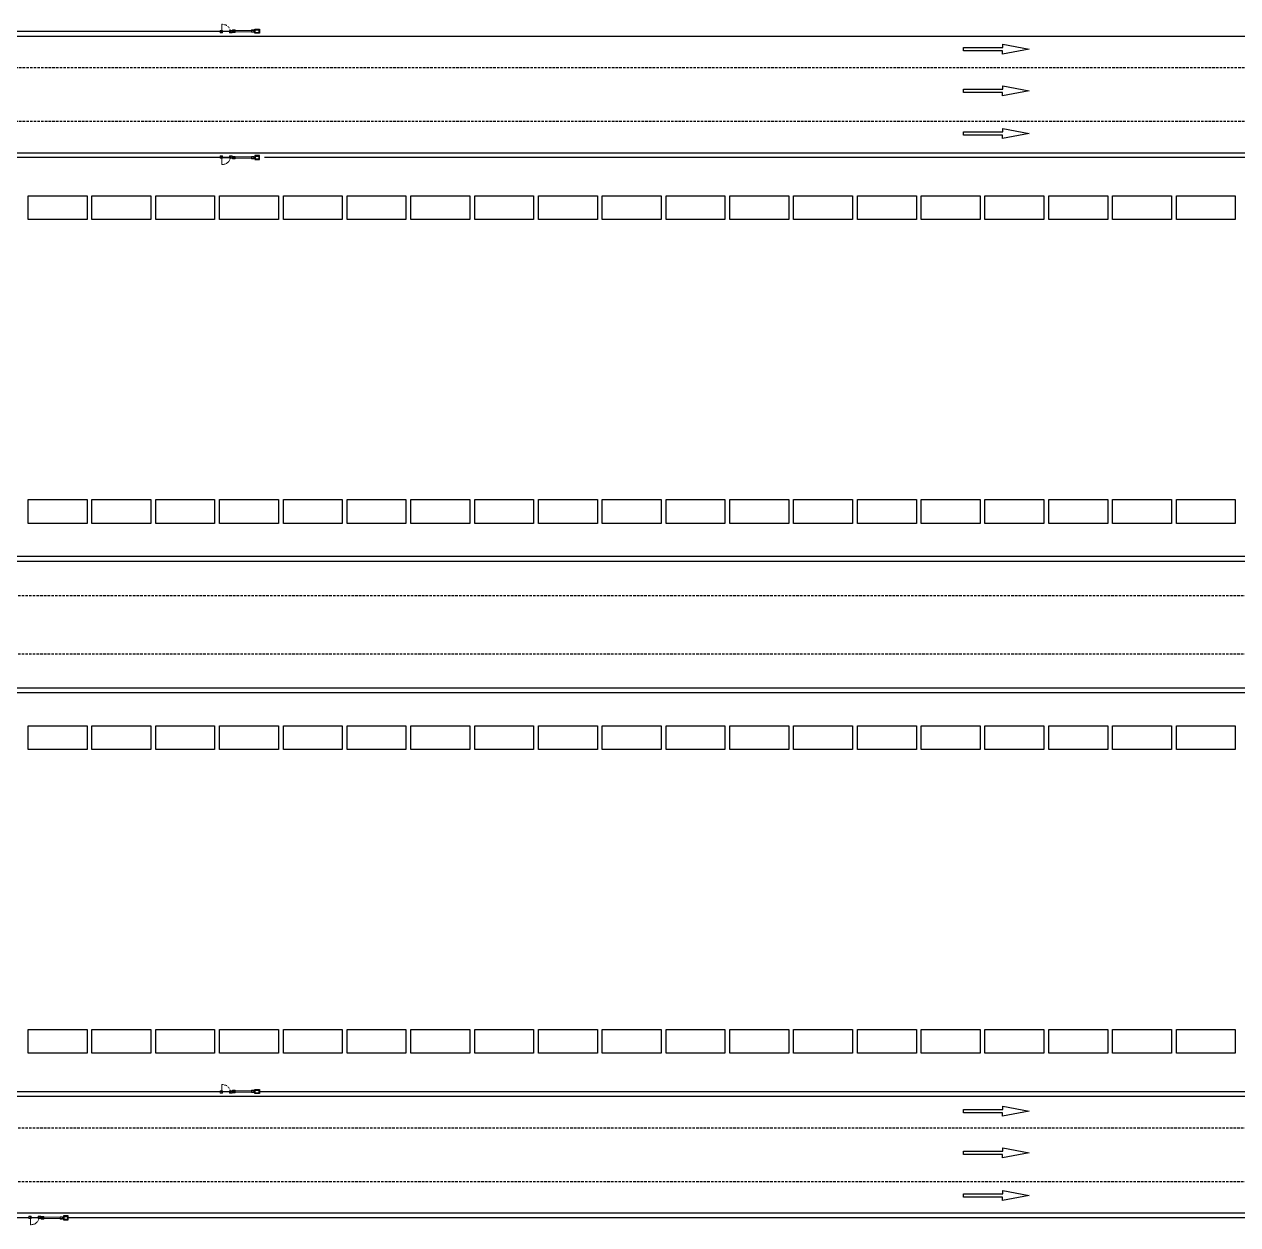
# Model space of a CAD drawing. Header units: millimetres. Extents: x -582 to 479, y -622 to 401.
# Drawn here: x -442.5 to -317.8, y -233.9 to -110.5 of the extents above; entities that cross this region are included whole.
import ezdxf

# ---------------------------------------------------------------- set-up
doc = ezdxf.new("R2010")
doc.units = ezdxf.units.MM
doc.linetypes.add('DASHED', pattern=[19.05, 12.7, -6.35])
doc.linetypes.add('HIDDEN2', pattern=[0.1875, 0.125, -0.0625])
for name, color, linetype in [('0001-佛渡-工艺-方案一-围网', 40, 'Continuous'), ('0001-佛渡-工艺-方案一-围网(内集卡一侧新增）', 40, 'Continuous'), ('0001-佛渡-平面-方案一道路中心线', 11, 'Continuous'), ('0001-佛渡-平面-方案一道路边界', 7, 'Continuous'), ('ECT', 1, 'Continuous'), ('SLOT', 115, 'Continuous'), ('TX-箱区维修及人行门禁', 5, 'Continuous'), ('构造线', 131, 'Continuous')]:
    doc.layers.add(name, color=color, linetype=linetype)
doc.linetypes.add('FENCELINE2', pattern='A,0.25,-0.1,[132,ltypeshp.shx,S=0.1,R=0,X=-0.1,Y=0],-0.1,1', length=1.45)

# ---------------------------------------------------------------- blocks, each defined once
blk = doc.blocks.new('人行门禁-箱条中间北侧')
at = {"color": 8, "linetype": 'Continuous', "lineweight": 25}
for p, q in [((35.9, 1.5), (35.9, 2.8)), ((35.9, 2.8), (36.1, 2.8)), ((36.1, 1.5), (35.9, 1.5)), ((36.1, 0.7), (36.1, 3.3)), ((36.1, 3.3), (36.1, 3.3)), ((36.1, 3.3), (39.9, 3.3)), ((36.1, 0.5), (36.1, 0.7)), ((36.1, 0.5), (36.1, 0.5)), ((36.1, 0.5), (39.9, 0.5)), ((39.9, 0.7), (39.9, 3.3)), ((39.9, 3.3), (39.9, 3.3)), ((39.9, 2.8), (40.1, 2.8)), ((40.1, 1.5), (39.9, 1.5)), ((39.9, 0.5), (39.9, 0.7)), ((39.9, 0.5), (39.9, 0.5)), ((40.1, 2.8), (40.1, 1.5))]:
    blk.add_line(p, q, dxfattribs=at)
at = {"color": 8, "lineweight": 15}
for points in [[(2.5, 0), (0, 0), (0, 2.5), (2.5, 2.5)], [(2.5, 0), (0, 0), (0, 2.5), (2.5, 2.5)], [(9.7, 0), (12.2, 0), (12.2, 2.5), (9.7, 2.5)], [(9.7, 0), (12.2, 0), (12.2, 2.5), (9.7, 2.5)], [(12.8, 0.6), (15.3, 0.6), (15.3, 3.1), (12.8, 3.1)], [(12.8, 2.6), (34.5, 2.6), (34.5, 1.1), (12.8, 1.1)], [(14.8, 2.3), (14.8, 1.5), (13.2, 1.5), (13.2, 2.3)], [(32, 0.7), (34.5, 0.7), (34.5, 3.2), (32, 3.2)]]:
    blk.add_lwpolyline(points, close=True, dxfattribs=at)
at = {"color": 8, "linetype": 'HIDDEN2', "lineweight": 15, "ltscale": 20}
blk.add_lwpolyline([(1.6, 1.6), (1.7, 1.6), (1.7, 8.9), (1.6, 8.9)], close=True, dxfattribs=at)
at = {"color": 8}
blk.add_lwpolyline([(35.5, 3.9), (40.5, 3.9), (40.5, -0.1), (35.5, -0.1)], close=True, dxfattribs=at)
at = {"color": 8, "linetype": 'HIDDEN2', "lineweight": 15, "ltscale": 20}
blk.add_arc((2.2, 0.5), 8.44, 6.7046, 93.5614, dxfattribs=at)
at = {"layer": '构造线', "color": 8, "lineweight": 9}
for p, q in [((2, 2), (10.5, 2)), ((2, 2), (10.5, 2)), ((2, 1.4), (10.5, 1.4)), ((2, 1.4), (10.5, 1.4))]:
    blk.add_line(p, q, dxfattribs=at)
for points in [[(1.5, 2), (0.2, 2, 0.414214), (0.1, 1.9), (0.1, 0.6, 0.414214), (0.2, 0.5), (1.5, 0.5, 0.414214), (1.6, 0.6), (1.6, 1.9, 0.414214)], [(1.5, 2), (0.2, 2, 0.414214), (0.1, 1.9), (0.1, 0.6, 0.414214), (0.2, 0.5), (1.5, 0.5, 0.414214), (1.6, 0.6), (1.6, 1.9, 0.414214)], [(10.7, 2), (12, 2, -0.414214), (12.1, 1.9), (12.1, 0.6, -0.414214), (12, 0.5), (10.7, 0.5, -0.414214), (10.6, 0.6), (10.6, 1.9, -0.414214)], [(10.7, 2), (12, 2, -0.414214), (12.1, 1.9), (12.1, 0.6, -0.414214), (12, 0.5), (10.7, 0.5, -0.414214), (10.6, 0.6), (10.6, 1.9, -0.414214)]]:
    blk.add_lwpolyline(points, format="xyb", close=True, dxfattribs=at)
for points in [[(2.6, 2), (2, 2), (2, 1.4), (2.6, 1.4)], [(2.6, 2), (2, 2), (2, 1.4), (2.6, 1.4)], [(10.5, 2), (9.9, 2), (9.9, 1.4), (10.5, 1.4)], [(10.5, 2), (9.9, 2), (9.9, 1.4), (10.5, 1.4)]]:
    blk.add_lwpolyline(points, close=True, dxfattribs=at)
blk = doc.blocks.new('人行门禁-箱条中间南侧')
at = {"color": 8, "linetype": 'Continuous', "lineweight": 25}
for p, q in [((3.61, -0.15), (3.59, -0.15)), ((3.59, -0.15), (3.59, -0.28)), ((3.59, -0.28), (3.61, -0.28)), ((3.61, -0.05), (3.61, -0.05)), ((3.61, -0.05), (3.61, -0.07)), ((3.61, -0.05), (3.99, -0.05)), ((3.61, -0.07), (3.61, -0.33)), ((3.61, -0.33), (3.61, -0.33)), ((3.61, -0.33), (3.99, -0.33)), ((3.99, -0.05), (3.99, -0.05)), ((3.99, -0.05), (3.99, -0.07)), ((3.99, -0.07), (3.99, -0.33)), ((4.01, -0.15), (3.99, -0.15)), ((3.99, -0.28), (4.01, -0.28)), ((3.99, -0.33), (3.99, -0.33)), ((4.01, -0.28), (4.01, -0.15))]:
    blk.add_line(p, q, dxfattribs=at)
at = {"color": 8}
blk.add_lwpolyline([(3.55, -0.39), (4.05, -0.39), (4.05, 0.01), (3.55, 0.01)], close=True, dxfattribs=at)
at = {"color": 8, "lineweight": 15}
for points in [[(0.25, 0), (0, 0), (0, -0.25), (0.25, -0.25)], [(0.25, 0), (0, 0), (0, -0.25), (0.25, -0.25)], [(0.97, 0), (1.22, 0), (1.22, -0.25), (0.97, -0.25)], [(0.97, 0), (1.22, 0), (1.22, -0.25), (0.97, -0.25)], [(1.28, -0.06), (1.53, -0.06), (1.53, -0.31), (1.28, -0.31)], [(1.28, -0.26), (3.45, -0.26), (3.45, -0.11), (1.28, -0.11)], [(1.48, -0.23), (1.48, -0.15), (1.32, -0.15), (1.32, -0.23)], [(3.2, -0.07), (3.45, -0.07), (3.45, -0.32), (3.2, -0.32)]]:
    blk.add_lwpolyline(points, close=True, dxfattribs=at)
at = {"color": 8, "linetype": 'HIDDEN2', "lineweight": 15, "ltscale": 20}
blk.add_lwpolyline([(0.16, -0.16), (0.17, -0.16), (0.17, -0.89), (0.16, -0.89)], close=True, dxfattribs=at)
blk.add_arc((0.22, -0.05), 0.844, 266.4386, 353.2954, dxfattribs=at)
at = {"layer": '构造线', "color": 8, "lineweight": 9}
for p, q in [((0.2, -0.14), (1.05, -0.14)), ((0.2, -0.14), (1.05, -0.14)), ((0.2, -0.2), (1.05, -0.2)), ((0.2, -0.2), (1.05, -0.2))]:
    blk.add_line(p, q, dxfattribs=at)
for points in [[(0.15, -0.2), (0.02, -0.2, -0.414214), (0.01, -0.19), (0.01, -0.06, -0.414214), (0.02, -0.05), (0.15, -0.05, -0.414214), (0.16, -0.06), (0.16, -0.19, -0.414214)], [(0.15, -0.2), (0.02, -0.2, -0.414214), (0.01, -0.19), (0.01, -0.06, -0.414214), (0.02, -0.05), (0.15, -0.05, -0.414214), (0.16, -0.06), (0.16, -0.19, -0.414214)], [(1.07, -0.2), (1.2, -0.2, 0.414214), (1.21, -0.19), (1.21, -0.06, 0.414214), (1.2, -0.05), (1.07, -0.05, 0.414214), (1.06, -0.06), (1.06, -0.19, 0.414214)], [(1.07, -0.2), (1.2, -0.2, 0.414214), (1.21, -0.19), (1.21, -0.06, 0.414214), (1.2, -0.05), (1.07, -0.05, 0.414214), (1.06, -0.06), (1.06, -0.19, 0.414214)]]:
    blk.add_lwpolyline(points, format="xyb", close=True, dxfattribs=at)
for points in [[(0.26, -0.2), (0.2, -0.2), (0.2, -0.14), (0.26, -0.14)], [(0.26, -0.2), (0.2, -0.2), (0.2, -0.14), (0.26, -0.14)], [(1.05, -0.2), (0.99, -0.2), (0.99, -0.14), (1.05, -0.14)], [(1.05, -0.2), (0.99, -0.2), (0.99, -0.14), (1.05, -0.14)]]:
    blk.add_lwpolyline(points, close=True, dxfattribs=at)

msp = doc.modelspace()

# ---------------------------------------------------------------- linework, layer by layer
at = {"layer": '0001-佛渡-工艺-方案一-围网', "linetype": 'FENCELINE2', "ltscale": 0.25}
for points in [[(-559.93, -111.2), (-421.89, -111.2)], [(-418.33, -220.2), (-218.43, -220.2), (-218.43, -219.25)], [(-559.93, -220.2), (-422.39, -220.2)], [(-442.06, -233.2), (-559.93, -233.2)], [(-246.57, -233.2), (-438.01, -233.2)]]:
    msp.add_lwpolyline(points, dxfattribs=at)
at = {"layer": '0001-佛渡-工艺-方案一-围网', "linetype": 'FENCELINE2', "ltscale": 0.25, "flags": 128}
for points in [[(-421.89, -124.2), (-559.93, -124.2)], [(-218.43, -125.15), (-218.43, -124.75), (-221.16, -124.2), (-417.83, -124.2)]]:
    msp.add_lwpolyline(points, dxfattribs=at)
at = {"layer": '0001-佛渡-工艺-方案一-围网(内集卡一侧新增）', "linetype": 'FENCELINE2', "ltscale": 0.25}
for points in [[(-211.93, -165.2), (-551.43, -165.2)], [(-559.93, -179.2), (-211.93, -179.2)]]:
    msp.add_lwpolyline(points, dxfattribs=at)
at = {"layer": '0001-佛渡-平面-方案一道路中心线', "color": 11, "linetype": 'DASHED', "ltscale": 0.02}
for p, q in [((-560.43, -114.95), (-207.43, -114.95)), ((-560.43, -120.45), (-207.93, -120.45)), ((-554.43, -169.2), (-214.43, -169.2)), ((-554.43, -175.2), (-214.43, -175.2)), ((-554.43, -223.95), (-207.43, -223.95)), ((-554.43, -229.45), (-207.43, -229.45))]:
    msp.add_line(p, q, dxfattribs=at)
at = {"layer": '0001-佛渡-平面-方案一道路边界', "color": 7}
for p, q in [((-560.43, -111.7), (-211.43, -111.7)), ((-560.43, -123.7), (-221.16, -123.7)), ((-551.43, -165.7), (-211.43, -165.7)), ((-560.43, -178.7), (-211.43, -178.7)), ((-560.43, -220.7), (-211.43, -220.7))]:
    msp.add_line(p, q, dxfattribs=at)
at = {"layer": '0001-佛渡-平面-方案一道路边界'}
msp.add_line((-221.16, -232.7), (-560.43, -232.7), dxfattribs=at)
at = {"layer": 'ECT', "color": 1}
for points in [[(-345.99, -112.89), (-341.94, -112.89), (-341.94, -112.55), (-339.22, -113.07), (-341.95, -113.57), (-341.95, -113.23), (-345.99, -113.23), (-345.99, -112.89)], [(-345.99, -117.17), (-341.94, -117.17), (-341.94, -116.83), (-339.22, -117.35), (-341.95, -117.86), (-341.95, -117.51), (-345.99, -117.51), (-345.99, -117.17)], [(-345.99, -121.54), (-341.94, -121.54), (-341.94, -121.2), (-339.22, -121.72), (-341.95, -122.23), (-341.95, -121.88), (-345.99, -121.88), (-345.99, -121.54)], [(-345.99, -222.06), (-341.94, -222.06), (-341.94, -221.72), (-339.22, -222.24), (-341.95, -222.75), (-341.95, -222.4), (-345.99, -222.4), (-345.99, -222.06)], [(-345.99, -226.34), (-341.94, -226.34), (-341.94, -226), (-339.22, -226.52), (-341.95, -227.03), (-341.95, -226.68), (-345.99, -226.68), (-345.99, -226.34)], [(-345.99, -230.71), (-341.94, -230.71), (-341.94, -230.37), (-339.22, -230.89), (-341.95, -231.4), (-341.95, -231.06), (-345.99, -231.06), (-345.99, -230.71)]]:
    msp.add_lwpolyline(points, dxfattribs=at)
at = {"layer": 'SLOT', "color": 115, "flags": 128}
for points in [[(-442.14, -128.14), (-436.08, -128.14), (-436.08, -130.58), (-442.14, -130.58)], [(-435.58, -128.14), (-429.52, -128.14), (-429.52, -130.58), (-435.58, -130.58)], [(-429.02, -128.14), (-422.96, -128.14), (-422.96, -130.58), (-429.02, -130.58)], [(-422.46, -128.14), (-416.4, -128.14), (-416.4, -130.58), (-422.46, -130.58)], [(-415.9, -128.14), (-409.85, -128.14), (-409.85, -130.58), (-415.9, -130.58)], [(-409.35, -128.14), (-403.29, -128.14), (-403.29, -130.58), (-409.35, -130.58)], [(-402.79, -128.14), (-396.73, -128.14), (-396.73, -130.58), (-402.79, -130.58)], [(-396.23, -128.14), (-390.17, -128.14), (-390.17, -130.58), (-396.23, -130.58)], [(-389.67, -128.14), (-383.61, -128.14), (-383.61, -130.58), (-389.67, -130.58)], [(-383.11, -128.14), (-377.06, -128.14), (-377.06, -130.58), (-383.11, -130.58)], [(-376.56, -128.14), (-370.5, -128.14), (-370.5, -130.58), (-376.56, -130.58)], [(-370, -128.14), (-363.94, -128.14), (-363.94, -130.58), (-370, -130.58)], [(-363.44, -128.14), (-357.38, -128.14), (-357.38, -130.58), (-363.44, -130.58)], [(-356.88, -128.14), (-350.82, -128.14), (-350.82, -130.58), (-356.88, -130.58)], [(-350.32, -128.14), (-344.27, -128.14), (-344.27, -130.58), (-350.32, -130.58)], [(-343.77, -128.14), (-337.71, -128.14), (-337.71, -130.58), (-343.77, -130.58)], [(-337.21, -128.14), (-331.15, -128.14), (-331.15, -130.58), (-337.21, -130.58)], [(-330.65, -128.14), (-324.59, -128.14), (-324.59, -130.58), (-330.65, -130.58)], [(-324.09, -128.14), (-318.03, -128.14), (-318.03, -130.58), (-324.09, -130.58)], [(-442.14, -159.36), (-436.08, -159.36), (-436.08, -161.8), (-442.14, -161.8)], [(-435.58, -159.36), (-429.52, -159.36), (-429.52, -161.8), (-435.58, -161.8)], [(-429.02, -159.36), (-422.96, -159.36), (-422.96, -161.8), (-429.02, -161.8)], [(-422.46, -159.36), (-416.4, -159.36), (-416.4, -161.8), (-422.46, -161.8)], [(-415.9, -159.36), (-409.85, -159.36), (-409.85, -161.8), (-415.9, -161.8)], [(-409.35, -159.36), (-403.29, -159.36), (-403.29, -161.8), (-409.35, -161.8)], [(-402.79, -159.36), (-396.73, -159.36), (-396.73, -161.8), (-402.79, -161.8)], [(-396.23, -159.36), (-390.17, -159.36), (-390.17, -161.8), (-396.23, -161.8)], [(-389.67, -159.36), (-383.61, -159.36), (-383.61, -161.8), (-389.67, -161.8)], [(-383.11, -159.36), (-377.06, -159.36), (-377.06, -161.8), (-383.11, -161.8)], [(-376.56, -159.36), (-370.5, -159.36), (-370.5, -161.8), (-376.56, -161.8)], [(-370, -159.36), (-363.94, -159.36), (-363.94, -161.8), (-370, -161.8)], [(-363.44, -159.36), (-357.38, -159.36), (-357.38, -161.8), (-363.44, -161.8)], [(-356.88, -159.36), (-350.82, -159.36), (-350.82, -161.8), (-356.88, -161.8)], [(-350.32, -159.36), (-344.27, -159.36), (-344.27, -161.8), (-350.32, -161.8)], [(-343.77, -159.36), (-337.71, -159.36), (-337.71, -161.8), (-343.77, -161.8)], [(-337.21, -159.36), (-331.15, -159.36), (-331.15, -161.8), (-337.21, -161.8)], [(-330.65, -159.36), (-324.59, -159.36), (-324.59, -161.8), (-330.65, -161.8)], [(-324.09, -159.36), (-318.03, -159.36), (-318.03, -161.8), (-324.09, -161.8)], [(-442.14, -182.6), (-436.08, -182.6), (-436.08, -185.04), (-442.14, -185.04)], [(-435.58, -182.6), (-429.52, -182.6), (-429.52, -185.04), (-435.58, -185.04)], [(-429.02, -182.6), (-422.96, -182.6), (-422.96, -185.04), (-429.02, -185.04)], [(-422.46, -182.6), (-416.4, -182.6), (-416.4, -185.04), (-422.46, -185.04)], [(-415.9, -182.6), (-409.85, -182.6), (-409.85, -185.04), (-415.9, -185.04)], [(-409.35, -182.6), (-403.29, -182.6), (-403.29, -185.04), (-409.35, -185.04)], [(-402.79, -182.6), (-396.73, -182.6), (-396.73, -185.04), (-402.79, -185.04)], [(-396.23, -182.6), (-390.17, -182.6), (-390.17, -185.04), (-396.23, -185.04)], [(-389.67, -182.6), (-383.61, -182.6), (-383.61, -185.04), (-389.67, -185.04)], [(-383.11, -182.6), (-377.06, -182.6), (-377.06, -185.04), (-383.11, -185.04)], [(-376.56, -182.6), (-370.5, -182.6), (-370.5, -185.04), (-376.56, -185.04)], [(-370, -182.6), (-363.94, -182.6), (-363.94, -185.04), (-370, -185.04)], [(-363.44, -182.6), (-357.38, -182.6), (-357.38, -185.04), (-363.44, -185.04)], [(-356.88, -182.6), (-350.82, -182.6), (-350.82, -185.04), (-356.88, -185.04)], [(-350.32, -182.6), (-344.27, -182.6), (-344.27, -185.04), (-350.32, -185.04)], [(-343.77, -182.6), (-337.71, -182.6), (-337.71, -185.04), (-343.77, -185.04)], [(-337.21, -182.6), (-331.15, -182.6), (-331.15, -185.04), (-337.21, -185.04)], [(-330.65, -182.6), (-324.59, -182.6), (-324.59, -185.04), (-330.65, -185.04)], [(-324.09, -182.6), (-318.03, -182.6), (-318.03, -185.04), (-324.09, -185.04)], [(-442.14, -213.82), (-436.08, -213.82), (-436.08, -216.25), (-442.14, -216.25)], [(-435.58, -213.82), (-429.52, -213.82), (-429.52, -216.25), (-435.58, -216.25)], [(-429.02, -213.82), (-422.96, -213.82), (-422.96, -216.25), (-429.02, -216.25)], [(-422.46, -213.82), (-416.4, -213.82), (-416.4, -216.25), (-422.46, -216.25)], [(-415.9, -213.82), (-409.85, -213.82), (-409.85, -216.25), (-415.9, -216.25)], [(-409.35, -213.82), (-403.29, -213.82), (-403.29, -216.25), (-409.35, -216.25)], [(-402.79, -213.82), (-396.73, -213.82), (-396.73, -216.25), (-402.79, -216.25)], [(-396.23, -213.82), (-390.17, -213.82), (-390.17, -216.25), (-396.23, -216.25)], [(-389.67, -213.82), (-383.61, -213.82), (-383.61, -216.25), (-389.67, -216.25)], [(-383.11, -213.82), (-377.06, -213.82), (-377.06, -216.25), (-383.11, -216.25)], [(-376.56, -213.82), (-370.5, -213.82), (-370.5, -216.25), (-376.56, -216.25)], [(-370, -213.82), (-363.94, -213.82), (-363.94, -216.25), (-370, -216.25)], [(-363.44, -213.82), (-357.38, -213.82), (-357.38, -216.25), (-363.44, -216.25)], [(-356.88, -213.82), (-350.82, -213.82), (-350.82, -216.25), (-356.88, -216.25)], [(-350.32, -213.82), (-344.27, -213.82), (-344.27, -216.25), (-350.32, -216.25)], [(-343.77, -213.82), (-337.71, -213.82), (-337.71, -216.25), (-343.77, -216.25)], [(-337.21, -213.82), (-331.15, -213.82), (-331.15, -216.25), (-337.21, -216.25)], [(-330.65, -213.82), (-324.59, -213.82), (-324.59, -216.25), (-330.65, -216.25)], [(-324.09, -213.82), (-318.03, -213.82), (-318.03, -216.25), (-324.09, -216.25)]]:
    msp.add_lwpolyline(points, close=True, dxfattribs=at)

# ---------------------------------------------------------------- block references
at = {"layer": 'TX-箱区维修及人行门禁', "color": 2, "xscale": 0.1, "yscale": 0.1, "zscale": 0.1, "rotation": 359.9999987970886}
for p in [(-422.39, -111.39), (-422.39, -220.39)]:
    msp.add_blockref('人行门禁-箱条中间北侧', p, dxfattribs=at)
at = {"layer": 'TX-箱区维修及人行门禁', "color": 2, "rotation": 359.9999987970886}
for p in [(-422.39, -124.01), (-442.06, -233.01)]:
    msp.add_blockref('人行门禁-箱条中间南侧', p, dxfattribs=at)

doc.saveas('drawing.dxf')
